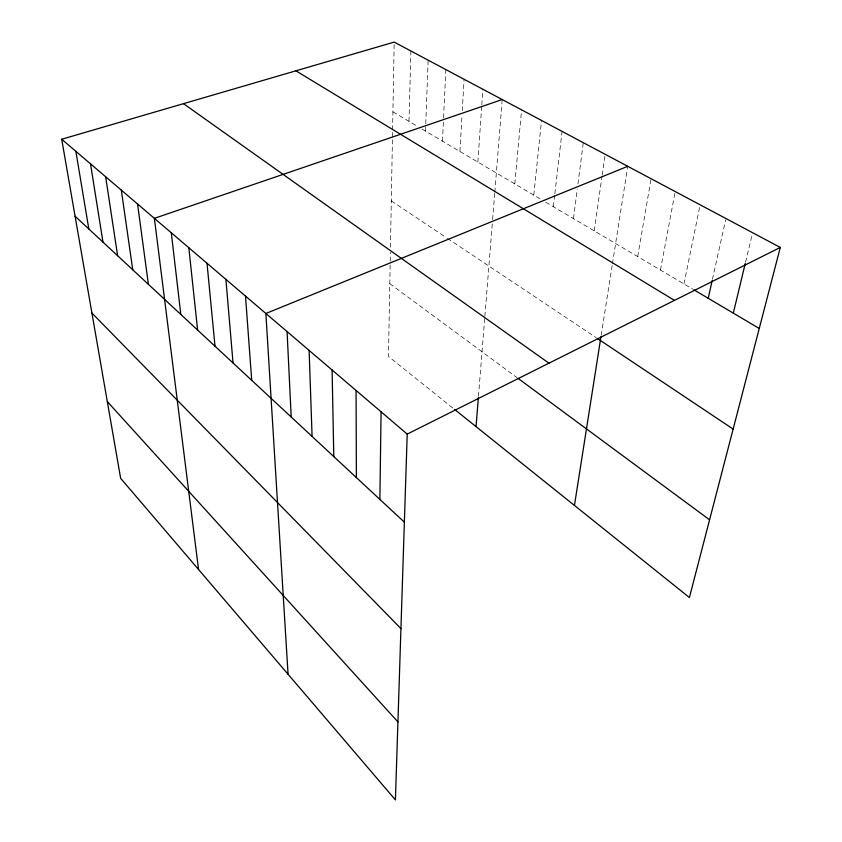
<?xml version="1.0" encoding="UTF-8"?>
<svg xmlns="http://www.w3.org/2000/svg" width="842" height="842" viewBox="0 0 842 842"><rect width="100%" height="100%" fill="white"/><g stroke="black" fill="none" stroke-linecap="round" stroke-linejoin="round"><path stroke-width="0.63" stroke-dasharray="4.21 3.16" d="M390.141 264.998L388.478 356.461L453.501 408.549M390.214 261.199L390.372 252.274M390.467 247.169L392.572 131.131M392.593 129.847L394.182 42.1M408.991 121.343L410.917 51.004M425.494 131.099L428.136 60.15M442.471 141.14L443.513 119.017M443.576 117.722L445.85 69.581M459.921 151.455L461.963 116.017M462.269 110.776L464.079 79.274M477.867 162.074L481.708 106.166M481.792 104.861L482.866 89.263M478.466 396.298L484.771 317.55M484.876 316.308L492.517 220.836M492.623 219.53L494.707 193.428M494.812 192.155L502.221 99.556M514.799 183.914L521.577 109.849M533.786 195.133L541.522 120.459M553.341 206.7L554.689 195.018M554.846 193.713L562.077 131.394M573.476 218.604L577.296 189.008M577.959 183.861L583.285 142.666M594.22 230.876L602.009 176.367M602.198 175.073L605.166 154.307M601.177 335.327L612.229 265.093M612.429 263.83L627.753 166.316M637.678 256.578L651.087 178.725M660.444 270.04L675.2 191.555M683.946 283.933L700.134 204.816M712.437 279.302L725.646 219.794M745.58 262.083L752.022 235.286M392.919 111.839L417.79 126.542M422.189 129.152L541.385 199.638M545.732 202.206L692.777 289.153M391.298 200.901L446.397 237.676M447.418 238.36L596.178 337.663M389.804 283.659L517.062 377.637"/><path stroke-width="1.26" d="M379.879 499.411L381.079 411.801M61.708 139.256L407.212 434.104L395.414 799.9L120.648 478.319L61.708 139.256L394.182 42.1L780.292 247.443L689.409 597.525L454.512 409.359M476.046 426.599L478.372 397.519M574.444 505.432L600.977 336.611M708.227 298.289L712.153 280.565M733.319 313.129L745.275 263.357M407.212 434.104L780.292 247.443M627.753 166.316L265.872 313.487L288.069 674.274M502.221 99.556L154.381 218.341L198.554 569.508M693.882 289.806L759.263 328.475M295.9 70.823L674.474 300.383M597.231 338.368L733.14 429.083M183.493 103.671L548.952 363.186M518.072 378.384L709.585 519.819M75.085 216.215L404.37 522.166M91.915 313.045L400.939 628.595M107.302 401.571L397.929 721.91M75.864 151.339L88.82 228.971M90.504 163.832L102.987 242.149M105.65 176.757L117.627 255.747M121.322 190.134L132.752 269.798M137.562 203.985L148.392 284.333M171.294 232.771L180.82 314.455M188.829 247.737L197.617 330.064M207.016 263.262L215.015 346.23M225.898 279.365L233.045 362.976M245.496 296.1L251.716 380.331M287.069 331.569L291.206 417.022M309.13 350.398L312.087 436.419M332.106 370.006L333.79 456.596M356.071 390.467L356.377 477.572"/></g></svg>
